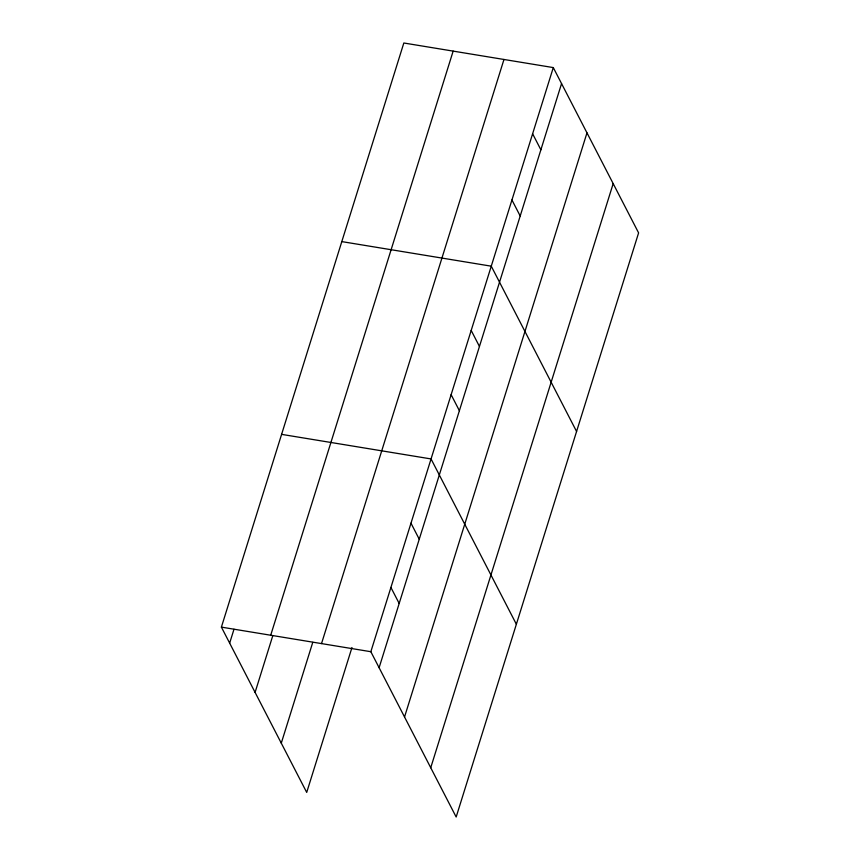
<?xml version="1.0" encoding="UTF-8"?>
<svg xmlns="http://www.w3.org/2000/svg" width="860" height="860" viewBox="0 0 860 860"><rect width="100%" height="100%" fill="white"/><g stroke="black" fill="none" stroke-linecap="round" stroke-linejoin="round"><path stroke-width="1.29" d="M351.966 647.537L306.708 792.415L221.396 627.123L403.834 43L553.292 67.585L638.604 232.877L456.165 817L370.843 651.708L553.292 67.585M229.652 643.13L233.984 629.273M270.707 635.228L453.156 51.116M255.087 692.397L272.792 635.701M281.285 743.147L312.76 642.366M321.522 643.592L503.971 59.469M379.11 667.715L561.558 83.592M404.533 716.982L586.982 132.859M430.731 767.733L613.18 183.61M341.807 241.606L491.264 266.181L576.576 431.483M281.596 434.364L431.053 458.939L516.365 624.242M221.396 627.123L370.843 651.708M532.619 133.784L540.875 149.791M511.937 199.982L520.203 215.989M471.194 330.433L479.45 346.451M451.124 394.686L459.39 410.704M410.983 523.192L419.25 539.209M390.913 587.455L399.18 603.462"/></g></svg>
